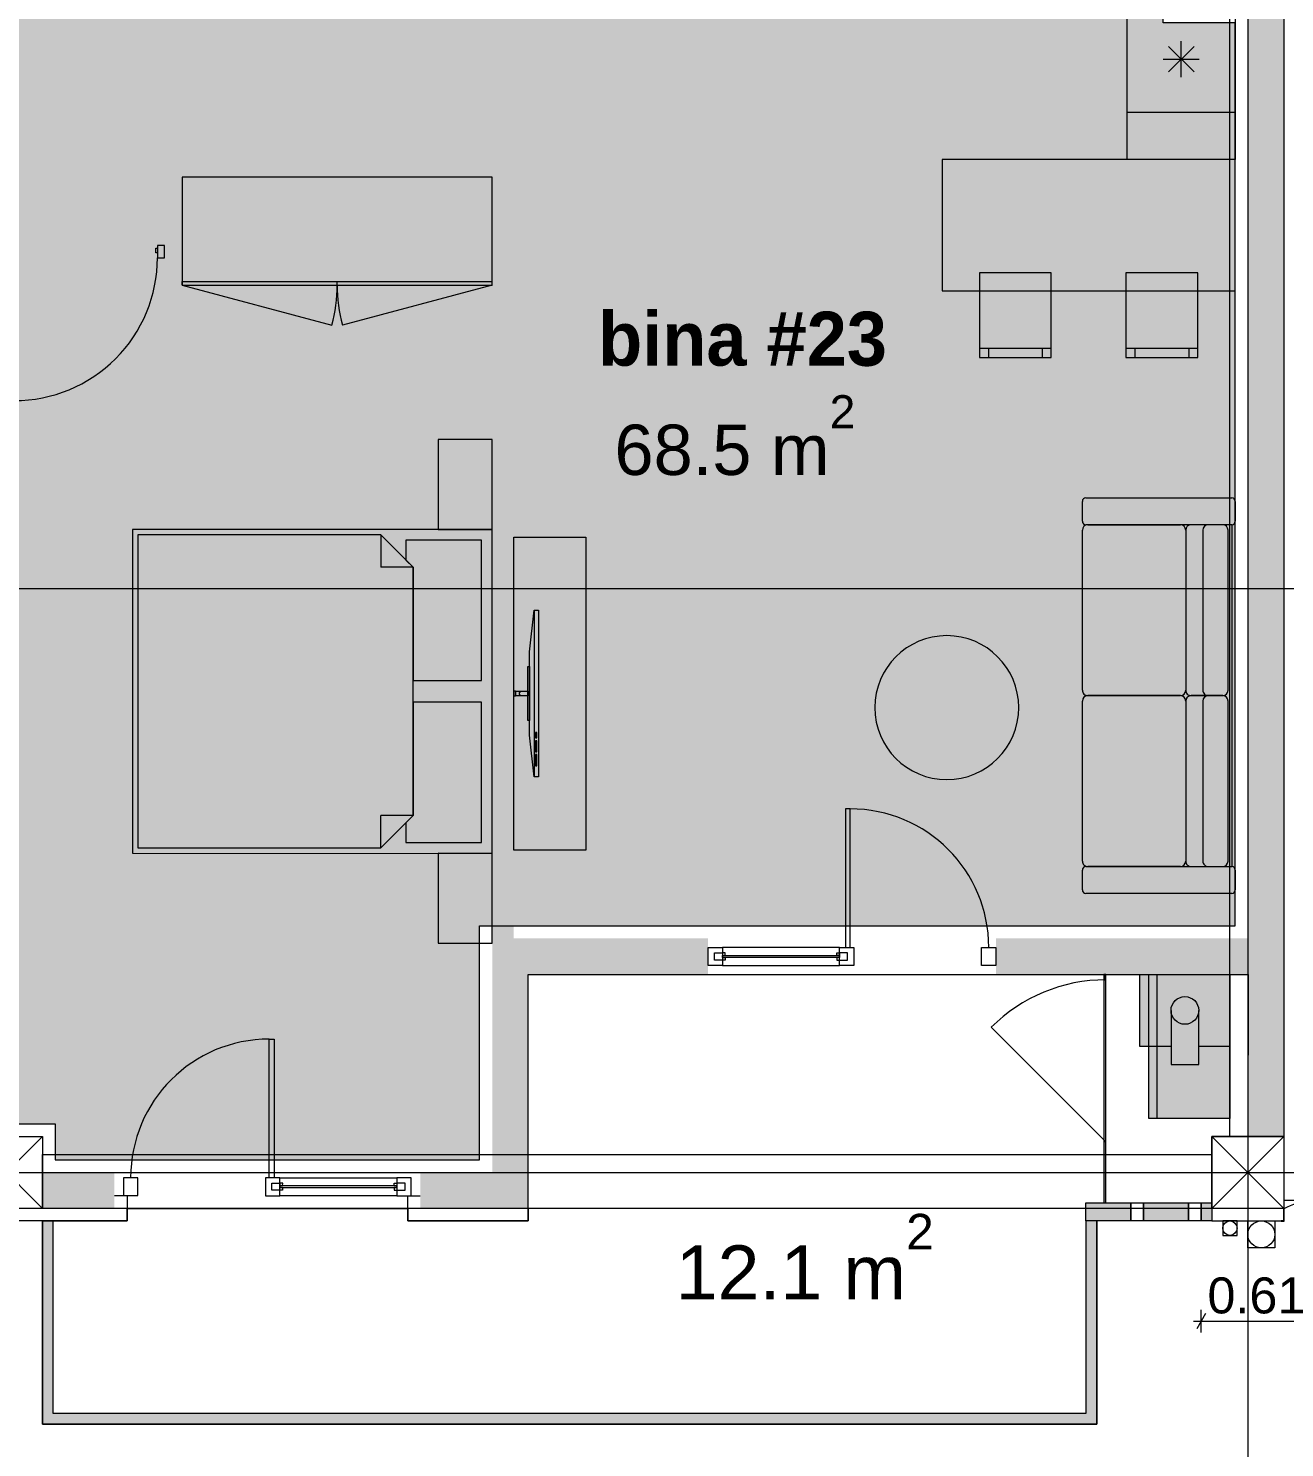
# Model space of a CAD drawing. Header units: millimetres. Extents: x 475159934 to 476245151, y 4620917055 to 4621447368.
# Drawn here: x 475268746 to 475275729, y 4621093686 to 4621101575 of the extents above; entities that cross this region are included whole.
import ezdxf

# ---------------------------------------------------------------- set-up
doc = ezdxf.new("R2010")
doc.units = ezdxf.units.MM
doc.header["$MEASUREMENT"] = 0
doc.linetypes.add('Dashed', pattern=[423.333333, 211.666667, -211.666667])
for name, color, linetype, lineweight in [('2D Drafting - General_Pen_No__1_Pen_No__7', 7, 'Continuous', 0), ('2D Drafting - General_Pen_No__250_Pen_No__2_Pen_No__7', 7, 'Continuous', 0), ('2D Drafting - General_Pen_No__250_Pen_No__7_Pen_No__250', 7, 'Continuous', 0), ('2D Drafting - General_Pen_No__250_Pen_No__7_Pen_No__7', 7, 'Continuous', 0), ('2D Drafting - General_Pen_No__7_Pen_No__7_Pen_No__7', 7, 'Continuous', 0), ('Annotation - Text_Pen_No__7_Pen_No__142', 142, 'Continuous', 0), ('Doors_Pen_No__7_Pen_No__7_Pen_No__7', 7, 'Continuous', 0), ('G-Anno-Nplt_Pen_No__142', 142, 'Continuous', 0), ('G-Anno-Nplt_Pen_No__151', 151, 'Continuous', 0), ('G-Anno-Nplt_Pen_No__4', 7, 'Continuous', 0), ('G-Anno-Nplt_Pen_No__7', 7, 'Continuous', 0), ('gegmebi_Pen_No__1_Pen_No__7', 7, 'Continuous', 0), ('gegmebi_Pen_No__7_Pen_No__7', 7, 'Continuous', 0), ('kar-panjara_Pen_No__7_Pen_No__7_Pen_No__7', 7, 'Continuous', 0), ('New_2D Drafting - General_Pen_No__250_Pen_No__7_Pen_No__255', 255, 'Continuous', 0), ('New_2D Drafting - General_Pen_No__2_Pen_No__250', 7, 'Continuous', 0), ('New_G-Anno-Nplt_Pen_No__250', 7, 'Continuous', 0), ('New_G-Anno-Nplt_Pen_No__255', 255, 'Continuous', 0), ('New_G-Anno-Nplt_Pen_No__4', 7, 'Continuous', 0), ('New_reg_nak_Pen_No__250', 7, 'Continuous', 0), ('New_reg_nak_Pen_No__7', 7, 'Continuous', 0), ('New_Structural - Bearing_Pen_No__250', 7, 'Continuous', 0), ('New_Structural - Bearing_Pen_No__7', 7, 'Continuous', 0), ('zoma_Pen_No__1', 1, 'Continuous', 0), ('zoma_Pen_No__142', 142, 'Continuous', 0), ('zoma_Pen_No__5', 5, 'Continuous', 0), ('zoma_Pen_No__5_Pen_No__5', 5, 'Continuous', 0)]:
    doc.layers.add(name, color=color, linetype=linetype, lineweight=lineweight)
for name, color, linetype in [('New_Interior - Furniture', 7, 'Continuous'), ('New_R03_Nakveti', 7, 'Continuous'), ('zoma', 7, 'Continuous')]:
    doc.layers.add(name, color=color, linetype=linetype)
doc.layers.add('New_Interior - Furniture _Pen_No__252', color=7, linetype='Continuous', lineweight=0, true_color=0x666666)
doc.layers.add('New_R03_Nakveti_Pen_No__252', color=7, linetype='Continuous', lineweight=0, true_color=0x666666)
doc.styles.add('GENERATED_STYLE_1', font='arial.ttf')
doc.styles.add('GENERATED_STYLE_3', font='arial.ttf')
doc.styles.add('GENERATED_STYLE_7', font='')
doc.styles.get('GENERATED_STYLE_7').set_extended_font_data('AcadMtavr', bold=True)
doc.dimstyles.new('GENERATED_STYLE__11', dxfattribs={"dimtxt": 500, "dimasz": 228, "dimexe": 0.18, "dimexo": 3, "dimgap": 0, "dimtad": 1, "dimlfac": 0.001, "dimzin": 0, "dimdsep": 46, "dimtxsty": 'GENERATED_STYLE_3', "dimblk": 'ARROWHEAD_2', "dimblk1": 'ARROWHEAD_2', "dimblk2": 'ARROWHEAD_2', "dimcen": 0.09, "dimclrd": 1, "dimclre": 1, "dimclrt": 1, "dimadec": 0, "dimazin": 0, "dimtfac": 1, "dimtdec": 4, "dimtmove": 2, "dimatfit": 3, "dimfxl": 1, "dimtolj": 1, "dimtzin": 0, "dimarcsym": 0})
doc.dimstyles.new('GENERATED_STYLE__18', dxfattribs={"dimtxt": 200, "dimasz": 64.421331, "dimexe": 0.18, "dimexo": 3, "dimgap": 0, "dimtad": 1, "dimtih": 1, "dimtoh": 1, "dimlfac": 0.001, "dimzin": 0, "dimdsep": 46, "dimtxsty": 'GENERATED_STYLE_3', "dimblk": 'ARROWHEAD_2', "dimblk1": 'ARROWHEAD_2', "dimblk2": 'ARROWHEAD_2', "dimcen": 0.09, "dimclrd": 5, "dimclre": 5, "dimclrt": 5, "dimadec": 0, "dimazin": 0, "dimtfac": 1, "dimtdec": 4, "dimtmove": 0, "dimatfit": 3, "dimfxl": 1, "dimtolj": 1, "dimtzin": 0, "dimarcsym": 0})
doc.dimstyles.new('GENERATED_STYLE__27', dxfattribs={"dimtxt": 0.18, "dimasz": 364.8, "dimexe": 0.18, "dimexo": 0.0625, "dimgap": 0, "dimtad": 0, "dimtih": 1, "dimtoh": 1, "dimdec": 4, "dimzin": 0, "dimdsep": 46, "dimcen": 0.09, "dimadec": 0, "dimazin": 0, "dimtfac": 1, "dimtdec": 4, "dimtmove": 0, "dimatfit": 3, "dimldrblk": 'ARROWHEAD_11', "dimfxl": 1, "dimtolj": 1, "dimtzin": 0, "dimarcsym": 0})
doc.dimstyles.new('GENERATED_STYLE__3', dxfattribs={"dimtxt": 200, "dimasz": 64.421331, "dimexe": 0.18, "dimexo": 3, "dimgap": 0, "dimtad": 1, "dimtih": 1, "dimtoh": 1, "dimlfac": 0.001, "dimzin": 0, "dimdsep": 46, "dimtxsty": 'GENERATED_STYLE_3', "dimblk": 'ARROWHEAD_2', "dimblk1": 'ARROWHEAD_2', "dimblk2": 'ARROWHEAD_2', "dimcen": 0.09, "dimclrd": 142, "dimclre": 142, "dimclrt": 142, "dimadec": 0, "dimazin": 0, "dimtfac": 1, "dimtdec": 4, "dimtmove": 0, "dimatfit": 3, "dimfxl": 1, "dimtolj": 1, "dimtzin": 0, "dimarcsym": 0})
doc.dimstyles.new('GENERATED_STYLE__6', dxfattribs={"dimtxt": 200, "dimasz": 64.421331, "dimexe": 0.18, "dimexo": 3, "dimgap": 0, "dimtad": 1, "dimlfac": 0.001, "dimzin": 0, "dimdsep": 46, "dimtxsty": 'GENERATED_STYLE_3', "dimblk": 'ARROWHEAD_2', "dimblk1": 'ARROWHEAD_2', "dimblk2": 'ARROWHEAD_2', "dimcen": 0.09, "dimclrd": 142, "dimclre": 142, "dimclrt": 142, "dimadec": 0, "dimazin": 0, "dimtfac": 1, "dimtdec": 4, "dimtmove": 0, "dimatfit": 3, "dimfxl": 1, "dimtolj": 1, "dimtzin": 0, "dimarcsym": 0})
doc.dimstyles.new('GENERATED_STYLE__7', dxfattribs={"dimtxt": 200, "dimasz": 64.421331, "dimexe": 0.18, "dimexo": 3, "dimgap": 0, "dimtad": 1, "dimtih": 1, "dimtoh": 1, "dimlfac": 0.001, "dimzin": 0, "dimdsep": 46, "dimtxsty": 'GENERATED_STYLE_3', "dimblk": 'ARROWHEAD_2', "dimblk1": 'ARROWHEAD_2', "dimblk2": 'ARROWHEAD_2', "dimcen": 0.09, "dimclrd": 142, "dimclre": 142, "dimclrt": 142, "dimadec": 0, "dimazin": 0, "dimtfac": 1, "dimtdec": 4, "dimtmove": 2, "dimatfit": 3, "dimfxl": 1, "dimtolj": 1, "dimtzin": 0, "dimarcsym": 0})

# ---------------------------------------------------------------- blocks, each defined once
blk = doc.blocks.new('Kitchen Layout 26_7')
at = {"layer": 'New_Interior - Furniture _Pen_No__252', "color": 251, "linetype": 'Continuous', "lineweight": 0, "true_color": 0x666666}
for p, q in [((4009, 734.4), (4009, 534.4)), ((3909, 634.4), (4109, 634.4)), ((3938.3, 705.1), (4079.7, 563.7)), ((3938.3, 563.7), (4079.7, 705.1)), ((3252.1, -27.5), (2802.1, -27.5)), ((2802.1, -27.5), (2802.1, -377.5)), ((3252.1, -377.5), (3252.1, -27.5)), ((2802.1, -377.5), (3252.1, -377.5))]:
    blk.add_line(p, q, dxfattribs=at)
at = {"layer": 'New_Interior - Furniture _Pen_No__252', "color": 251, "linetype": 'Dashed', "lineweight": 0, "true_color": 0x666666}
for p, q in [((4309, 338.2), (4009, 338.2)), ((4009, 338.2), (4009, -207.5)), ((4309, -507.5), (4309, 338.2)), ((4009, -207.5), (544, -207.5)), ((544, -207.5), (544, -507.5)), ((544, -507.5), (4309, -507.5))]:
    blk.add_line(p, q, dxfattribs=at)
at = {"layer": 'New_Interior - Furniture _Pen_No__252', "color": 251, "linetype": 'Continuous', "lineweight": 0, "true_color": 0x666666, "flags": 128}
for points in [[(236.7, -507.5), (4309, -507.5), (4309, 1192.5), (3709, 1192.5), (3709, 92.5), (236.7, 92.5)], [(3709, 930.6), (3709, 338.2), (4309, 338.2), (4309, 930.6)], [(2122.1, 42.5), (1542.1, 42.5), (1542.1, -457.5), (2122.1, -457.5)], [(3302.1, 22.5), (2752.1, 22.5), (2752.1, -477.5), (3302.1, -477.5)]]:
    blk.add_lwpolyline(points, close=True, dxfattribs=at)
at = {"layer": 'New_Interior - Furniture _Pen_No__252', "color": 251, "linetype": 'Continuous', "lineweight": 0, "true_color": 0x666666}
for centre, radius in [((1666.8, -92.5), 72.5), ((1958.5, -107.5), 105), ((1687.1, -325.5), 90), ((1991.6, -345), 72.5)]:
    blk.add_circle(centre, radius, dxfattribs=at)
blk = doc.blocks.new('Bed Layout 23')
at = {"layer": 'New_R03_Nakveti_Pen_No__252', "color": 251, "linetype": 'Continuous', "lineweight": 0, "true_color": 0x666666}
for p, q in [((-900, 0), (-1400, 0)), ((-1400, 0), (-1400, -300)), ((-900, -300), (-900, 0)), ((900, 0), (-900, 0)), ((-900, 0), (-900, -2000)), ((1400, 0), (900, 0)), ((900, 0), (900, -300)), ((900, -2000), (900, 0)), ((1400, -300), (1400, 0)), ((-1400, -300), (-900, -300)), ((900, -300), (1400, -300)), ((-690, -440), (-870, -620)), ((0, -440), (-690, -440)), ((-690, -440), (-690, -620)), ((690, -440), (0, -440)), ((870, -620), (690, -440)), ((690, -440), (690, -620)), ((-870, -620), (-870, -1970)), ((-870, -620), (-690, -620)), ((870, -620), (690, -620)), ((870, -1970), (870, -620)), ((-870, -1970), (0, -1970)), ((0, -1970), (870, -1970)), ((-900, -2000), (900, -2000))]:
    blk.add_line(p, q, dxfattribs=at)
at = {"layer": 'New_R03_Nakveti_Pen_No__252', "color": 251, "linetype": 'Continuous', "lineweight": 0, "true_color": 0x666666, "flags": 128}
for points in [[(-60, -440), (-60, -60), (-840, -60), (-840, -480), (-730, -480), (-690, -440)], [(690, -440), (730, -480), (840, -480), (840, -60), (60, -60), (60, -440)]]:
    blk.add_lwpolyline(points, close=True, dxfattribs=at)
blk = doc.blocks.new('Sofa 23')
at = {"layer": 'New_Interior - Furniture _Pen_No__252', "color": 251, "linetype": 'Continuous', "lineweight": 0, "true_color": 0x666666}
for p, q in [((0, 20), (0, 830)), ((20, 850), (130, 850)), ((150, 830), (150, 20)), ((150, 830), (2050, 830)), ((1070, 810), (180, 810)), ((2020, 810), (1130, 810)), ((2050, 20), (2050, 830)), ((2070, 850), (2180, 850)), ((2200, 830), (2200, 20)), ((150, 780), (150, 604.7)), ((1100, 604.7), (1100, 780)), ((1100, 780), (1100, 604.7)), ((2050, 604.7), (2050, 780)), ((180, 670), (1070, 670)), ((1130, 670), (2020, 670)), ((180, 574.7), (1070, 574.7)), ((180, 574.7), (1070, 574.7)), ((1130, 574.7), (2020, 574.7)), ((1130, 574.7), (2020, 574.7)), ((150, 30), (150, 544.7)), ((1100, 544.7), (1100, 30)), ((1100, 30), (1100, 544.7)), ((2050, 544.7), (2050, 30)), ((130, 0), (20, 0)), ((1070, 0), (180, 0)), ((2020, 0), (1130, 0)), ((2180, 0), (2070, 0))]:
    blk.add_line(p, q, dxfattribs=at)
for centre, radius, start, end in [((20, 830), 20, 90, 180), ((130, 830), 20, 0, 90), ((180, 780), 30, 90, 180), ((1070, 780), 30, 0, 90), ((1130, 780), 30, 90, 180), ((2020, 780), 30, 0, 90), ((2070, 830), 20, 90, 180), ((2180, 830), 20, 0, 90), ((180, 700), 30, 180, 270), ((1070, 700), 30, 270, 0), ((1130, 700), 30, 180, 270), ((2020, 700), 30, 270, 0), ((180, 604.7), 30, 180, 270), ((180, 544.7), 30, 90, 180), ((1070, 604.7), 30, 270, 0), ((1070, 544.7), 30, 0, 90), ((1130, 604.7), 30, 180, 270), ((1130, 544.7), 30, 90, 180), ((2020, 604.7), 30, 270, 0), ((2020, 544.7), 30, 0, 90), ((20, 20), 20, 180, 270), ((130, 20), 20, 270, 0), ((180, 30), 30, 180, 270), ((1070, 30), 30, 270, 0), ((1130, 30), 30, 180, 270), ((2020, 30), 30, 270, 0), ((2070, 20), 20, 180, 270), ((2180, 20), 20, 270, 0)]:
    blk.add_arc(centre, radius, start, end, dxfattribs=at)
blk = doc.blocks.new('Designer Table 05 26')
at = {"layer": 'New_Interior - Furniture _Pen_No__252', "color": 251, "linetype": 'Continuous', "lineweight": 0, "true_color": 0x666666, "flags": 128}
blk.add_lwpolyline([(400, 0, 1), (-400, 0, 1)], format="xyb", close=True, dxfattribs=at)
blk = doc.blocks.new('Dining Table Rectangle 24')
at = {"layer": 'New_Interior - Furniture _Pen_No__252', "color": 251, "linetype": 'Continuous', "lineweight": 0, "true_color": 0x666666}
for p, q in [((-557.5, 685), (-557.5, 735)), ((-257.5, 685), (-257.5, 735)), ((257.5, 685), (257.5, 735)), ((557.5, 685), (557.5, 735)), ((-607.5, 685), (-207.5, 685)), ((207.5, 685), (607.5, 685))]:
    blk.add_line(p, q, dxfattribs=at)
at = {"layer": 'New_Interior - Furniture _Pen_No__252', "color": 251, "linetype": 'Continuous', "lineweight": 0, "true_color": 0x666666, "flags": 128}
for points in [[(-607.5, 265), (-207.5, 265), (-207.5, 735), (-607.5, 735)], [(207.5, 265), (607.5, 265), (607.5, 735), (207.5, 735)], [(-815, -365), (815, -365), (815, 365), (-815, 365)]]:
    blk.add_lwpolyline(points, close=True, dxfattribs=at)
blk = doc.blocks.new('Wardrobe 01 26_14')
at = {"layer": 'New_Interior - Furniture _Pen_No__252', "color": 251, "linetype": 'Continuous', "lineweight": 0, "true_color": 0x666666}
for p, q in [((0, 20), (1723.6, 20)), ((0, 0), (0, 20)), ((0, 0), (832.4, -223)), ((861.8, 0), (861.8, 20)), ((1723.6, 0), (891.2, -223))]:
    blk.add_line(p, q, dxfattribs=at)
at = {"layer": 'New_Interior - Furniture _Pen_No__252', "color": 251, "linetype": 'Continuous', "lineweight": 0, "true_color": 0x666666, "flags": 128}
blk.add_lwpolyline([(0, 0), (1723.6, 0), (1723.6, 600), (0, 600)], close=True, dxfattribs=at)
at = {"layer": 'New_Interior - Furniture _Pen_No__252', "color": 251, "linetype": 'Continuous', "lineweight": 0, "true_color": 0x666666}
for centre, start, end in [((0, 0), 345, 0), ((1723.6, 0), 180, 195)]:
    blk.add_arc(centre, 861.8, start, end, dxfattribs=at)
blk = doc.blocks.new('*D770', base_point=(475826095.8, 4621095193.2))
at = {"layer": 'zoma_Pen_No__1', "color": 1, "linetype": 'Continuous', "lineweight": 0, "transparency": 16777216}
for p, q in [((475297124.3, 4621095016.4), (475297124.3, 4621095163.1)), ((475297274.3, 4621094929.8), (475296974.3, 4621095103)), ((475297349.3, 4621095016.4), (475296899.3, 4621095016.4)), ((475297124.3, 4621086861.8), (475297124.3, 4621095016.4)), ((475296974.3, 4621086948.4), (475297274.3, 4621086775.2)), ((475297349.3, 4621086861.8), (475296899.3, 4621086861.8)), ((475297124.3, 4621086715.1), (475297124.3, 4621086861.8))]:
    blk.add_line(p, q, dxfattribs=at)
at = {"layer": 'zoma_Pen_No__1', "color": 1, "lineweight": 0, "transparency": 16777216, "insert": (475297024.3, 4621087694.5), "char_height": 500, "attachment_point": 7, "rotation": 90, "style": 'GENERATED_STYLE_3'}
blk.add_mtext('\\A1;{\\pql;\\fArial|b0|i0|c204|p0;\\W1.000000;8.15}', dxfattribs=at)
blk = doc.blocks.new('ARROWHEAD_2')
at = {"color": 0, "linetype": 'Continuous', "lineweight": 0}
for p, q in [((-0.378, -0.655), (0.378, 0.655)), ((0, 0), (-1, 0))]:
    blk.add_line(p, q, dxfattribs=at)
blk = doc.blocks.new('*D807', base_point=(475826095.8, 4621095193.2))
at = {"layer": 'zoma_Pen_No__142', "color": 142, "linetype": 'Continuous', "lineweight": 0, "transparency": 16777216}
for p, q in [((475268448.8, 4621088996.9), (475268399.9, 4621088912.2)), ((475268424.3, 4621088891), (475268424.3, 4621089018.1)), ((475268848.8, 4621088996.9), (475268799.9, 4621088912.2)), ((475268824.3, 4621088891), (475268824.3, 4621089018.1)), ((475268424.3, 4621088954.5), (475268824.3, 4621088954.5))]:
    blk.add_line(p, q, dxfattribs=at)
blk = doc.blocks.new('*D808', base_point=(475826095.8, 4621095193.2))
at = {"layer": 'zoma_Pen_No__142', "color": 142, "linetype": 'Continuous', "lineweight": 0, "transparency": 16777216}
for p, q in [((475268848.8, 4621088996.9), (475268799.9, 4621088912.2)), ((475268824.3, 4621088891), (475268824.3, 4621089018.1)), ((475275348.8, 4621088996.9), (475275299.9, 4621088912.2)), ((475275324.3, 4621088891), (475275324.3, 4621089018.1)), ((475268824.3, 4621088954.5), (475275324.3, 4621088954.5))]:
    blk.add_line(p, q, dxfattribs=at)
at = {"layer": 'zoma_Pen_No__142', "color": 142, "lineweight": 0, "transparency": 16777216, "char_height": 200, "attachment_point": 7, "style": 'GENERATED_STYLE_3'}
for s, insert in [('\\A1;{\\pql;\\fArial|b0|i0|c204|p0;\\W1.000000;6.50}', (475271807.4, 4621088994.5)), ('\\A1;{\\pql;\\fArial|b0|i0|c204|p0;\\W1.000000;0.40}', (475274766, 4621088994.5))]:
    blk.add_mtext(s, dxfattribs=dict(at, insert=insert))
blk = doc.blocks.new('*D809', base_point=(475826095.8, 4621095193.2))
at = {"layer": 'zoma_Pen_No__142', "color": 142, "linetype": 'Continuous', "lineweight": 0, "transparency": 16777216}
for p, q in [((475275348.8, 4621088996.9), (475275299.9, 4621088912.2)), ((475275324.3, 4621088891), (475275324.3, 4621089018.1)), ((475275748.8, 4621088996.9), (475275699.9, 4621088912.2)), ((475275724.3, 4621088891), (475275724.3, 4621089018.1)), ((475275324.3, 4621088954.5), (475275724.3, 4621088954.5))]:
    blk.add_line(p, q, dxfattribs=at)
at = {"layer": 'zoma_Pen_No__142', "color": 142, "lineweight": 0, "transparency": 16777216, "insert": (475275607.4, 4621089051.7), "char_height": 200, "attachment_point": 7, "style": 'GENERATED_STYLE_3'}
blk.add_mtext('\\A1;{\\pql;\\fArial|b0|i0|c204|p0;\\W1.000000;0.30}', dxfattribs=at)
blk = doc.blocks.new('*D810', base_point=(475826095.8, 4621095193.2))
at = {"layer": 'zoma_Pen_No__142', "color": 142, "linetype": 'Continuous', "lineweight": 0, "transparency": 16777216}
for p, q in [((475275748.8, 4621088996.9), (475275699.9, 4621088912.2)), ((475275724.3, 4621088891), (475275724.3, 4621089018.1)), ((475276048.8, 4621088996.9), (475275999.9, 4621088912.2)), ((475276024.3, 4621088891), (475276024.3, 4621089018.1)), ((475275724.3, 4621088954.5), (475276024.3, 4621088954.5))]:
    blk.add_line(p, q, dxfattribs=at)
blk = doc.blocks.new('*D934', base_point=(475826095.8, 4621095193.2))
at = {"layer": 'zoma_Pen_No__142', "color": 142, "linetype": 'Continuous', "lineweight": 0, "transparency": 16777216}
for p, q in [((475300063, 4621110216.4), (475299935.8, 4621110216.4)), ((475300041.8, 4621110192), (475299957, 4621110240.9)), ((475299999.4, 4621110216.4), (475299999.4, 4621110257.9)), ((475299999.4, 4621090861.8), (475299999.4, 4621110216.4)), ((475299957, 4621090886.3), (475300041.8, 4621090837.3)), ((475300063, 4621090861.8), (475299935.8, 4621090861.8)), ((475299999.4, 4621090820.3), (475299999.4, 4621090861.8))]:
    blk.add_line(p, q, dxfattribs=at)
at = {"layer": 'zoma_Pen_No__142', "color": 142, "lineweight": 0, "transparency": 16777216, "insert": (475299959.4, 4621100195.9), "char_height": 200, "attachment_point": 7, "rotation": 90, "style": 'GENERATED_STYLE_3'}
blk.add_mtext('\\A1;{\\pql;\\fArial|b0|i0|c204|p0;\\W1.000000;19.35}', dxfattribs=at)
blk = doc.blocks.new('*D936', base_point=(475826095.8, 4621095193.2))
at = {"layer": 'zoma_Pen_No__142', "color": 142, "linetype": 'Continuous', "lineweight": 0, "transparency": 16777216}
for p, q in [((475299282.4, 4621095016.4), (475299155.2, 4621095016.4)), ((475299176.4, 4621095040.9), (475299261.2, 4621094992)), ((475299218.8, 4621091261.8), (475299218.8, 4621095016.4)), ((475299176.4, 4621091286.3), (475299261.2, 4621091237.3)), ((475299282.4, 4621091261.8), (475299155.2, 4621091261.8))]:
    blk.add_line(p, q, dxfattribs=at)
at = {"layer": 'zoma_Pen_No__142', "color": 142, "lineweight": 0, "transparency": 16777216, "char_height": 200, "attachment_point": 7, "rotation": 90, "style": 'GENERATED_STYLE_3'}
for s, insert in [('\\A1;{\\pql;\\fArial|b0|i0|c204|p0;\\W1.000000;0.40}', (475299178.8, 4621094458.1)), ('\\A1;{\\pql;\\fArial|b0|i0|c204|p0;\\W1.000000;3.75}', (475299178.8, 4621092872.2))]:
    blk.add_mtext(s, dxfattribs=dict(at, insert=insert))
blk = doc.blocks.new('*D1319', base_point=(475826095.8, 4621095193.2))
at = {"layer": 'zoma_Pen_No__5', "color": 5, "linetype": 'Continuous', "lineweight": 0, "transparency": 16777216}
for p, q in [((475275288.8, 4621094431.8), (475275239.9, 4621094347.1)), ((475275264.3, 4621094325.9), (475275264.3, 4621094453)), ((475275844.9, 4621094347.1), (475275893.8, 4621094431.8)), ((475275869.4, 4621094325.9), (475275869.4, 4621094453)), ((475275222.9, 4621094389.5), (475275264.3, 4621094389.5)), ((475275264.3, 4621094389.5), (475275869.4, 4621094389.5)), ((475275869.4, 4621094389.5), (475275910.8, 4621094389.5))]:
    blk.add_line(p, q, dxfattribs=at)
at = {"layer": 'zoma_Pen_No__5', "color": 5, "lineweight": 0, "transparency": 16777216, "insert": (475275299.9, 4621094429.5), "char_height": 200, "attachment_point": 7, "style": 'GENERATED_STYLE_3'}
blk.add_mtext('\\A1;{\\pql;\\fArial|b0|i0|c204|p0;\\W1.000000;0.61}', dxfattribs=at)
blk = doc.blocks.new('*D1323', base_point=(475826095.8, 4621095193.2))
at = {"layer": 'zoma_Pen_No__5', "color": 5, "linetype": 'Continuous', "lineweight": 0, "transparency": 16777216}
for p, q in [((475275288.8, 4621143495.6), (475275239.9, 4621143410.9)), ((475275264.3, 4621143389.7), (475275264.3, 4621143516.8)), ((475275844.9, 4621143410.9), (475275893.8, 4621143495.6)), ((475275869.4, 4621143389.7), (475275869.4, 4621143516.8)), ((475275222.9, 4621143453.2), (475275264.3, 4621143453.2)), ((475275264.3, 4621143453.2), (475275869.4, 4621143453.2)), ((475275869.4, 4621143453.2), (475275910.8, 4621143453.2))]:
    blk.add_line(p, q, dxfattribs=at)
at = {"layer": 'zoma_Pen_No__5', "color": 5, "lineweight": 0, "transparency": 16777216, "insert": (475275299.9, 4621143493.2), "char_height": 200, "attachment_point": 7, "style": 'GENERATED_STYLE_3'}
blk.add_mtext('\\A1;{\\pql;\\fArial|b0|i0|c204|p0;\\W1.000000;0.61}', dxfattribs=at)
blk = doc.blocks.new('ARROWHEAD_11')
at = {"color": 0, "linetype": 'Continuous', "lineweight": 0}
blk.add_line((0, 0), (-1, 0), dxfattribs=at)
at = {"color": 0, "linetype": 'Continuous', "lineweight": 0, "const_width": 0.25, "flags": 128}
blk.add_lwpolyline([(-0.125, 0, 1), (0.125, 0, 1)], format="xyb", close=True, dxfattribs=at)
blk = doc.blocks.new('Flexible Shelf 26')
at = {"layer": 'New_Interior - Furniture _Pen_No__252', "color": 251, "linetype": 'Continuous', "lineweight": 0, "true_color": 0x666666, "flags": 128}
blk.add_lwpolyline([(0, 0), (1739.8, 0), (1739.8, 400), (0, 400)], close=True, dxfattribs=at)
blk = doc.blocks.new('Flat Panel TV 26')
at = {"layer": 'New_Interior - Furniture _Pen_No__252', "color": 251, "linetype": 'Continuous', "lineweight": 0, "true_color": 0x666666}
for p, q in [((0, 25), (925.5, 25)), ((678.7, 10), (678.7, 16.2)), ((678.7, 16.2), (709.6, 16.2)), ((709.6, 10), (678.7, 10)), ((709.6, 16.2), (709.6, 10)), ((725, 10), (725, 16.2)), ((725, 16.2), (786.7, 16.2)), ((786.7, 10), (725, 10)), ((786.7, 16.2), (786.7, 10)), ((802.1, 10), (802.1, 16.2)), ((802.1, 16.2), (863.8, 16.2)), ((863.8, 10), (802.1, 10)), ((863.8, 16.2), (863.8, 10))]:
    blk.add_line(p, q, dxfattribs=at)
at = {"layer": 'New_Interior - Furniture _Pen_No__252', "color": 251, "linetype": 'Continuous', "lineweight": 0, "true_color": 0x666666, "flags": 128}
for points in [[(447.8, 127.5), (477.8, 127.5), (477.8, 137.5), (447.8, 137.5)], [(450.3, 60), (475.3, 60), (475.3, 127.5), (450.3, 127.5)], [(0, 0), (925.5, 0), (925.5, 25), (694.1, 50), (231.4, 50), (0, 25)], [(312.8, 50), (612.8, 50), (612.8, 60), (312.8, 60)]]:
    blk.add_lwpolyline(points, close=True, dxfattribs=at)
at = {"layer": 'New_Interior - Furniture _Pen_No__252', "color": 251, "linetype": 'Continuous', "lineweight": 0, "true_color": 0x666666}
blk.add_arc((462.8, 93.8), 12.5, 0, 180, dxfattribs=at)

msp = doc.modelspace()

# ---------------------------------------------------------------- hatches: boundary and pattern name
at = {"layer": '2D Drafting - General_Pen_No__250_Pen_No__2_Pen_No__7', "linetype": 'Continuous', "lineweight": 0}
msp.add_hatch(color=7, dxfattribs=at).paths.add_polyline_path([(475269600.749, 4621100846.431), (475269502.625, 4621100846.431), (475269502.625, 4621099947.771), (475269600.749, 4621099947.771)])
at = {"layer": '2D Drafting - General_Pen_No__250_Pen_No__7_Pen_No__7', "linetype": 'Continuous', "lineweight": 0}
for points in [[(475275524.343, 4621102416.431), (475275524.343, 4621095416.431), (475275724.343, 4621095416.431), (475275724.343, 4621102416.431)], [(475271324.343, 4621100846.431), (475269600.749, 4621100846.431), (475269600.749, 4621100748.308), (475271324.343, 4621100748.308), (475271324.343, 4621096516.431), (475271444.343, 4621096516.431), (475271444.343, 4621100846.431)], [(475271524.343, 4621095216.425), (475271524.343, 4621096516.431), (475271324.343, 4621096516.431), (475271324.343, 4621095216.425)], [(475272524.341, 4621096316.431), (475271524.343, 4621096316.431), (475271524.343, 4621096516.431), (475272524.341, 4621096516.431)], [(475275524.343, 4621096316.431), (475274124.341, 4621096316.431), (475274124.341, 4621096516.431), (475275524.343, 4621096516.431)], [(475274724.343, 4621096286.436), (475274734.343, 4621096286.436), (475274734.343, 4621096316.431), (475274724.343, 4621096316.431)], [(475274724.343, 4621095046.431), (475274734.343, 4621095046.431), (475274734.343, 4621095386.437), (475274724.343, 4621095386.437)], [(475268824.343, 4621095016.448), (475269224.506, 4621095016.448), (475269224.506, 4621095216.448), (475268824.343, 4621095216.448)], [(475271524.343, 4621095016.445), (475270924.507, 4621095016.445), (475270924.507, 4621095216.445), (475271524.343, 4621095216.445)]]:
    msp.add_hatch(color=7, dxfattribs=at).paths.add_polyline_path(points)
at = {"layer": 'G-Anno-Nplt_Pen_No__151', "linetype": 'Continuous', "lineweight": 0, "true_color": 0x1f2f3f}
msp.add_hatch(color=169, dxfattribs=at).paths.add_polyline_path([(475265863.9, 4621102576.35), (475265274.343, 4621102576.35), (475265274.343, 4621100389.209), (475265344.343, 4621100389.209), (475265344.343, 4621095286.425), (475268354.343, 4621095286.425), (475268354.343, 4621095486.425), (475268894.343, 4621095486.425), (475268894.343, 4621095286.445), (475271235.302, 4621095286.445), (475271254.343, 4621095286.445), (475271254.343, 4621096586.431), (475275454.343, 4621096586.431), (475275454.343, 4621101606.23), (475275054.343, 4621101606.23), (475275054.343, 4621102546.431), (475268894.343, 4621102546.431), (475268894.343, 4621102346.425), (475268354.343, 4621102346.425), (475268354.343, 4621102906.356), (475267084.024, 4621102906.356), (475267084.024, 4621102976.356), (475265863.9, 4621102976.356)])
at = {"layer": 'New_2D Drafting - General_Pen_No__250_Pen_No__7_Pen_No__255', "linetype": 'Continuous', "lineweight": 0}
for points in [[(475275424.343, 4621096316.436), (475274924.343, 4621096316.432), (475274924.346, 4621095916.436), (475275097.332, 4621095916.438), (475275097.333, 4621095816.435), (475275251.358, 4621095816.436), (475275251.358, 4621095916.439), (475275424.346, 4621095916.441)], [(475275424.343, 4621096316.436), (475274974.343, 4621096316.436), (475274974.343, 4621095516.436), (475275424.343, 4621095516.436)]]:
    msp.add_hatch(color=255, dxfattribs=at).paths.add_polyline_path(points)
at = {"layer": 'New_G-Anno-Nplt_Pen_No__250', "linetype": 'Continuous', "lineweight": 0, "true_color": 0x000000}
for points in [[(475274874.343, 4621094946.431), (475274624.343, 4621094946.431), (475274624.343, 4621095046.431), (475274874.343, 4621095046.431)], [(475274944.343, 4621095046.431), (475275194.343, 4621095046.431), (475275194.343, 4621094946.431), (475274944.343, 4621094946.431)], [(475275324.343, 4621094946.431), (475275264.343, 4621094946.431), (475275264.343, 4621095046.431), (475275324.343, 4621095046.431)]]:
    msp.add_hatch(color=18, dxfattribs=at).paths.add_polyline_path(points)
at = {"layer": 'New_G-Anno-Nplt_Pen_No__255', "linetype": 'Continuous', "lineweight": 0}
msp.add_hatch(color=255, dxfattribs=at).paths.add_polyline_path([(475274684.343, 4621093816.632), (475274684.343, 4621094946.431), (475274624.343, 4621094946.431), (475274624.343, 4621093876.632), (475268884.359, 4621093876.632), (475268884.359, 4621094946.778), (475268824.343, 4621094946.778), (475268824.343, 4621093816.632)])

# ---------------------------------------------------------------- linework, layer by layer
at = {"layer": '2D Drafting - General_Pen_No__1_Pen_No__7', "color": 7, "linetype": 'Continuous', "lineweight": 0}
for p, q in [((475268424.343, 4621095016.431), (475268824.343, 4621095416.431)), ((475268824.343, 4621095016.431), (475268424.343, 4621095416.431)), ((475275324.343, 4621095016.431), (475275724.343, 4621095416.431)), ((475275724.343, 4621095016.431), (475275324.343, 4621095416.431))]:
    msp.add_line(p, q, dxfattribs=at)
at = {"layer": '2D Drafting - General_Pen_No__1_Pen_No__7', "color": 7, "linetype": 'Continuous', "lineweight": 0, "flags": 128}
for points in [[(475275424.343, 4621095416.431), (475275424.343, 4621102416.431), (475275724.343, 4621102416.431), (475275724.343, 4621095416.431)], [(475268824.343, 4621095016.431), (475268424.343, 4621095016.431), (475268424.343, 4621095416.431), (475268824.343, 4621095416.431)], [(475275724.343, 4621095016.431), (475275324.343, 4621095016.431), (475275324.343, 4621095416.431), (475275724.343, 4621095416.431)], [(475275324.343, 4621095016.431), (475268824.343, 4621095016.431), (475268824.343, 4621095316.431), (475275324.343, 4621095316.431)]]:
    msp.add_lwpolyline(points, close=True, dxfattribs=at)
at = {"layer": '2D Drafting - General_Pen_No__1_Pen_No__7', "color": 7, "linetype": 'Continuous', "lineweight": 0}
for centre, radius in [((475275424.35, 4621094906.348), 40), ((475275599.35, 4621094871.348), 75)]:
    msp.add_circle(centre, radius, dxfattribs=at)
at = {"layer": '2D Drafting - General_Pen_No__250_Pen_No__7_Pen_No__250', "color": 7, "linetype": 'Continuous', "lineweight": 0, "flags": 128}
for points in [[(475274724.343, 4621096286.436), (475274734.343, 4621096286.436), (475274734.343, 4621096316.431), (475274724.343, 4621096316.431)], [(475274724.343, 4621095046.431), (475274734.343, 4621095046.431), (475274734.343, 4621095386.437), (475274724.343, 4621095386.437)]]:
    msp.add_lwpolyline(points, close=True, dxfattribs=at)
at = {"layer": '2D Drafting - General_Pen_No__7_Pen_No__7_Pen_No__7', "color": 7, "linetype": 'Continuous', "lineweight": 0, "flags": 128}
for points in [[(475272604.345, 4621096366.456), (475273254.345, 4621096366.485), (475273254.341, 4621096466.424), (475272604.341, 4621096466.395)], [(475270794.507, 4621095086.806), (475270144.507, 4621095086.835), (475270144.511, 4621095186.774), (475270794.511, 4621095186.745)]]:
    msp.add_lwpolyline(points, close=True, dxfattribs=at)
at = {"layer": '2D Drafting - General_Pen_No__7_Pen_No__7_Pen_No__7', "color": 7, "linetype": 'Continuous', "lineweight": 0}
for centre, radius, start, end in [((475268668.803, 4621100300.713), 794.311, 270, 0.0016803), ((475273314.03, 4621096466.437), 770.311, 0.005711, 90.0025313), ((475270084.822, 4621095186.787), 770.311, 89.9974687, 179.994289)]:
    msp.add_arc(centre, radius, start, end, dxfattribs=at)
at = {"layer": 'Doors_Pen_No__7_Pen_No__7_Pen_No__7', "color": 7, "linetype": 'Continuous', "lineweight": 0, "flags": 128}
for points in [[(475269454.225, 4621100354.07), (475269463.114, 4621100354.07), (475269463.114, 4621100327.403), (475269454.225, 4621100327.403)], [(475269502.625, 4621100368.47), (475269463.114, 4621100368.47), (475269463.114, 4621100300.737), (475269502.625, 4621100300.737)], [(475273287.363, 4621096466.435), (475273314.03, 4621096466.437), (475273313.996, 4621097236.748), (475273287.329, 4621097236.747)], [(475270111.489, 4621095186.786), (475270084.822, 4621095186.787), (475270084.856, 4621095957.098), (475270111.523, 4621095957.097)]]:
    msp.add_lwpolyline(points, close=True, dxfattribs=at)
at = {"layer": 'G-Anno-Nplt_Pen_No__4', "color": 7, "linetype": 'Continuous', "lineweight": 0, "flags": 128}
msp.add_lwpolyline([(475265863.9, 4621102576.35), (475265274.343, 4621102576.35), (475265274.343, 4621100389.209), (475265344.343, 4621100389.209), (475265344.343, 4621095286.425), (475268354.343, 4621095286.425), (475268354.343, 4621095486.425), (475268894.343, 4621095486.425), (475268894.343, 4621095286.445), (475271235.302, 4621095286.445), (475271254.343, 4621095286.445), (475271254.343, 4621096586.431), (475275454.343, 4621096586.431), (475275454.343, 4621101606.23), (475275054.343, 4621101606.23), (475275054.343, 4621102546.431), (475268894.343, 4621102546.431), (475268894.343, 4621102346.425), (475268354.343, 4621102346.425), (475268354.343, 4621102906.356), (475267084.024, 4621102906.356), (475267084.024, 4621102976.356), (475265863.9, 4621102976.356)], close=True, dxfattribs=at)
at = {"layer": 'gegmebi_Pen_No__1_Pen_No__7', "color": 7, "linetype": 'Continuous', "lineweight": 0, "flags": 128}
for points in [[(475275097.332, 4621095916.438), (475274924.346, 4621095916.436), (475274924.343, 4621096316.432), (475275424.343, 4621096316.436), (475275424.346, 4621095916.441), (475275251.358, 4621095916.439)], [(475275097.33, 4621096116.436), (475275097.333, 4621095816.435), (475275251.358, 4621095816.436), (475275251.356, 4621096116.437)]]:
    msp.add_lwpolyline(points, dxfattribs=at)
at = {"layer": 'gegmebi_Pen_No__7_Pen_No__7', "color": 7, "linetype": 'Continuous', "lineweight": 0}
for p, q in [((475275384.35, 4621094946.348), (475275384.35, 4621094866.348)), ((475275464.35, 4621094946.348), (475275384.35, 4621094946.348)), ((475275464.35, 4621094866.348), (475275464.35, 4621094946.348)), ((475275524.35, 4621094796.348), (475275524.35, 4621094946.348)), ((475275524.35, 4621094946.348), (475275674.35, 4621094946.348)), ((475275674.35, 4621094946.348), (475275674.35, 4621094796.348)), ((475275384.35, 4621094866.348), (475275464.35, 4621094866.348)), ((475275674.35, 4621094796.348), (475275524.35, 4621094796.348))]:
    msp.add_line(p, q, dxfattribs=at)
at = {"layer": 'kar-panjara_Pen_No__7_Pen_No__7_Pen_No__7', "color": 7, "linetype": 'Continuous', "lineweight": 0, "flags": 128}
for points in [[(475272604.345, 4621096366.456), (475272524.345, 4621096366.452), (475272524.341, 4621096466.452), (475272604.341, 4621096466.456)], [(475272559.342, 4621096436.393), (475272604.342, 4621096436.395), (475272604.343, 4621096421.395), (475272604.343, 4621096411.395), (475272619.343, 4621096411.396), (475272619.344, 4621096396.396), (475272559.344, 4621096396.393)], [(475272619.342, 4621096436.396), (475272604.342, 4621096436.395), (475272604.343, 4621096421.395), (475272619.343, 4621096421.396)], [(475272604.343, 4621096421.395), (475273254.343, 4621096421.424), (475273254.343, 4621096411.424), (475272604.343, 4621096411.395)], [(475273239.342, 4621096436.423), (475273254.342, 4621096436.424), (475273254.343, 4621096421.424), (475273239.343, 4621096421.423)], [(475273299.342, 4621096436.426), (475273254.342, 4621096436.424), (475273254.343, 4621096421.424), (475273254.343, 4621096411.424), (475273239.343, 4621096411.423), (475273239.344, 4621096396.423), (475273299.344, 4621096396.426)], [(475273334.345, 4621096366.427), (475273254.345, 4621096366.424), (475273254.341, 4621096466.424), (475273334.341, 4621096466.427)], [(475274124.345, 4621096366.505), (475274044.345, 4621096366.501), (475274044.341, 4621096466.501), (475274124.341, 4621096466.505)], [(475269274.507, 4621095086.855), (475269354.507, 4621095086.851), (475269354.511, 4621095186.851), (475269274.511, 4621095186.855)], [(475270064.507, 4621095086.777), (475270144.507, 4621095086.774), (475270144.511, 4621095186.774), (475270064.511, 4621095186.777)], [(475270099.51, 4621095156.776), (475270144.51, 4621095156.774), (475270144.509, 4621095141.774), (475270144.509, 4621095131.774), (475270159.509, 4621095131.773), (475270159.508, 4621095116.773), (475270099.508, 4621095116.776)], [(475270159.51, 4621095156.773), (475270144.51, 4621095156.774), (475270144.509, 4621095141.774), (475270159.509, 4621095141.773)], [(475270794.509, 4621095141.745), (475270144.509, 4621095141.774), (475270144.509, 4621095131.774), (475270794.509, 4621095131.745)], [(475270839.51, 4621095156.743), (475270794.51, 4621095156.745), (475270794.509, 4621095141.745), (475270794.509, 4621095131.745), (475270779.509, 4621095131.746), (475270779.508, 4621095116.746), (475270839.508, 4621095116.743)], [(475270779.51, 4621095156.746), (475270794.51, 4621095156.745), (475270794.509, 4621095141.745), (475270779.509, 4621095141.746)], [(475270794.507, 4621095086.806), (475270874.507, 4621095086.802), (475270874.511, 4621095186.802), (475270794.511, 4621095186.806)]]:
    msp.add_lwpolyline(points, close=True, dxfattribs=at)
at = {"layer": 'New_G-Anno-Nplt_Pen_No__4', "color": 7, "linetype": 'Continuous', "lineweight": 0, "flags": 128}
for points in [[(475268824.343, 4621094946.778), (475269294.521, 4621094946.778), (475269294.521, 4621095016.431), (475270854.494, 4621095016.431), (475270854.494, 4621094946.778), (475271524.343, 4621094946.778), (475271524.343, 4621096316.431), (475275526.079, 4621096316.431), (475275524.343, 4621095416.431), (475275324.343, 4621095416.431), (475275324.343, 4621094946.431), (475274684.343, 4621094946.431), (475274684.343, 4621093816.632), (475268824.343, 4621093816.632)], [(475274874.343, 4621094946.431), (475274624.343, 4621094946.431), (475274624.343, 4621095046.431), (475274874.343, 4621095046.431)], [(475274944.343, 4621095046.431), (475275194.343, 4621095046.431), (475275194.343, 4621094946.431), (475274944.343, 4621094946.431)], [(475275324.343, 4621094946.431), (475275264.343, 4621094946.431), (475275264.343, 4621095046.431), (475275324.343, 4621095046.431)], [(475274684.343, 4621093816.632), (475274684.343, 4621094946.431), (475274624.343, 4621094946.431), (475274624.343, 4621093876.632), (475268884.359, 4621093876.632), (475268884.359, 4621094946.778), (475268824.343, 4621094946.778), (475268824.343, 4621093816.632)]]:
    msp.add_lwpolyline(points, close=True, dxfattribs=at)
at = {"layer": 'New_reg_nak_Pen_No__250', "color": 7, "linetype": 'Continuous', "lineweight": 0}
for p, q in [((475275019.821, 4621095516.436), (475275019.821, 4621096316.436)), ((475274734.343, 4621095386.437), (475274734.343, 4621096286.436))]:
    msp.add_line(p, q, dxfattribs=at)
at = {"layer": 'New_reg_nak_Pen_No__250', "color": 7, "linetype": 'Continuous', "lineweight": 0, "flags": 128}
msp.add_lwpolyline([(475274724.343, 4621096316.418), (475274724.343, 4621095386.437)], dxfattribs=at)
msp.add_lwpolyline([(475275424.343, 4621096316.436), (475275424.343, 4621095516.436), (475274974.343, 4621095516.436), (475274974.343, 4621096316.436)], close=True, dxfattribs=at)
at = {"layer": 'New_reg_nak_Pen_No__250', "color": 7, "linetype": 'Continuous', "lineweight": 0}
msp.add_circle((475275174.343, 4621096116.436), 77.013, dxfattribs=at)
at = {"layer": 'New_reg_nak_Pen_No__7', "color": 7, "linetype": 'Continuous', "lineweight": 0, "flags": 128}
for points in [[(475268824.343, 4621110216.431), (475268824.343, 4621110286.431), (475275724.566, 4621110286.431), (475275724.343, 4621095016.431)], [(475269224.506, 4621095086.854), (475269294.522, 4621095086.853), (475269294.52, 4621094946.778), (475261054.177, 4621094946.778), (475261054.177, 4621095086.8), (475261124.18, 4621095086.8)], [(475271524.343, 4621095016.431), (475271524.343, 4621094946.778), (475270854.499, 4621094946.778), (475270854.489, 4621095086.8), (475270924.507, 4621095086.804)], [(475275324.343, 4621095016.431), (475275324.343, 4621094946.431), (475275724.343, 4621094946.431), (475275724.343, 4621095016.438)]]:
    msp.add_lwpolyline(points, dxfattribs=at)
at = {"layer": 'New_Structural - Bearing_Pen_No__250', "color": 7, "linetype": 'Continuous', "lineweight": 0}
msp.add_line((475274734.355, 4621095386.436), (475274097.955, 4621096022.836), dxfattribs=at)
msp.add_lwpolyline([(475275726.343, 4621095015.774, -0.26375213), (475276024.349, 4621095014.64), (475276044.258, 4621095014.64), (475276044.258, 4621095016.431), (475276024.349, 4621095016.431), (475276024.349, 4621095060.371), (475275724.343, 4621095060.371), (475275724.343, 4621095016.431), (475275724.343, 4621094946.431), (475275709.644, 4621094946.431), (475275709.644, 4621094944.64), (475275726.343, 4621094944.64)], format="xyb", close=True, dxfattribs=at)
msp.add_arc((475274734.343, 4621095386.448), 899.988, 90, 135, dxfattribs=at)
at = {"layer": 'New_Structural - Bearing_Pen_No__7', "color": 7, "linetype": 'Continuous', "lineweight": 0}
for points in [[(475274944.343, 4621094946.431), (475274874.343, 4621094946.431), (475274874.343, 4621095046.431), (475274944.343, 4621095046.431)], [(475275264.343, 4621094946.431), (475275194.343, 4621094946.431), (475275194.343, 4621095046.431), (475275264.343, 4621095046.431)]]:
    msp.add_lwpolyline(points, close=True, dxfattribs=at)
at = {"layer": 'zoma_Pen_No__5_Pen_No__5', "color": 5, "linetype": 'Continuous', "lineweight": 0}
for p, q in [((475275524.343, 4621113497.407), (475275524.343, 4621085262.477)), ((475229343.792, 4621098461.789), (475300771.399, 4621098461.789)), ((475229343.792, 4621095216.425), (475300771.399, 4621095216.425))]:
    msp.add_line(p, q, dxfattribs=at)

# ---------------------------------------------------------------- block references
at = {"layer": 'New_Interior - Furniture', "color": 1, "linetype": 'Continuous', "lineweight": 0, "xscale": -1, "zscale": 1000}
for name, p, rotation in [('Kitchen Layout 26_7', (475271145.361, 4621102038.92), 180), ('Flexible Shelf 26', (475271844.343, 4621098747.832), 90), ('Flat Panel TV 26', (475271581.843, 4621098340.682), 90)]:
    msp.add_blockref(name, p, dxfattribs=dict(at, rotation=rotation))
at = {"layer": 'New_Interior - Furniture', "color": 1, "linetype": 'Continuous', "lineweight": 0, "zscale": 1000}
for name, p, rotation in [('Dining Table Rectangle 24', (475274639.343, 4621100481.431), 180), ('Sofa 23', (475274604.343, 4621098966.278), 270), ('Designer Table 05 26', (475273850.751, 4621097799.697), 90)]:
    msp.add_blockref(name, p, dxfattribs=dict(at, rotation=rotation))
msp.add_blockref('Wardrobe 01 26_14', (475269600.749, 4621100148.308), dxfattribs=at)
at = {"layer": 'New_R03_Nakveti', "color": 7, "linetype": 'Continuous', "lineweight": 0, "zscale": 1000, "rotation": 269.9970273048938}
msp.add_blockref('Bed Layout 23', (475271324.27, 4621097889.719), dxfattribs=at)

# ---------------------------------------------------------------- texts
at = {"layer": 'Annotation - Text_Pen_No__7_Pen_No__142', "color": 142, "linetype": 'Continuous', "lineweight": 0, "insert": (475272715.617, 4621100000.343), "char_height": 300, "attachment_point": 2, "style": 'GENERATED_STYLE_7'}
msp.add_mtext('\\A1;{\\pqc;\\fAcadMtavr|b1|i0|c0|p0;\\W1.000000;bina #2\\fAcadMtavr|b1|i0|c0|p0;\\W1.000000;3}', dxfattribs=at)
at = {"layer": 'G-Anno-Nplt_Pen_No__142', "color": 142, "lineweight": 0, "insert": (475272003.657, 4621099088.846), "char_height": 280, "attachment_point": 7, "style": 'GENERATED_STYLE_1'}
msp.add_mtext('{\\fArial|b0|i0|c204|p0;68.5 m{\\H0.66x;\\S2^  ;}}', dxfattribs=at)
at = {"layer": 'G-Anno-Nplt_Pen_No__7', "color": 7, "lineweight": 0, "insert": (475272343.641, 4621094510.432), "char_height": 300, "attachment_point": 7, "style": 'GENERATED_STYLE_1'}
msp.add_mtext('{\\fArial|b0|i0|c204|p0;12.1 m{\\H0.66x;\\S2^  ;}}', dxfattribs=at)

# ---------------------------------------------------------------- dimensions: what is measured, and where the dimension line sits
at = {"layer": 'zoma', "color": 5, "linetype": 'Continuous', "lineweight": 0}
for base, picture, middle in [((475275869.376, 4621143453.239), '*D1323', (475275558.855, 4621143593.239)), ((475275869.376, 4621094389.464), '*D1319', (475275558.855, 4621094529.464))]:
    dim = msp.add_linear_dim(base=base, p1=(475275264.343, 4621045756.696), p2=(475275869.376, 4621045638.982), dimstyle='GENERATED_STYLE__18', dxfattribs=at)
    dim.commit()
    dim.dimension.update_dxf_attribs({"geometry": picture, "text_midpoint": middle, "dimtype": 160})
at = {"layer": 'zoma', "color": 142, "linetype": 'Continuous', "lineweight": 0}
for base, p1, p2, picture, middle in [((475299999.378, 4621110216.424), (475233707.952, 4621090861.788), (475255423.458, 4621110216.424), '*D934', (475299859.378, 4621100530.933)), ((475299218.793, 4621095016.431), (475233707.952, 4621091261.788), (475297131.911, 4621095016.431), '*D936', (475299078.793, 4621093131.106))]:
    dim = msp.add_linear_dim(base=base, p1=p1, p2=p2, angle=90, dimstyle='GENERATED_STYLE__6', dxfattribs=at)
    dim.commit()
    dim.dimension.update_dxf_attribs({"geometry": picture, "text_midpoint": middle, "dimtype": 160, "text_rotation": 90})
for base, p1, p2, dimstyle, picture, middle in [((475268824.342, 4621088954.549), (475268424.342, 4621106204.915), (475268824.342, 4621106204.915), 'GENERATED_STYLE__3', '*D807', (475268124.921, 4621089094.549)), ((475275324.342, 4621088954.549), (475268824.342, 4621106204.915), (475275324.342, 4621106204.915), 'GENERATED_STYLE__3', '*D808', (475272066.338, 4621089094.549)), ((475275724.342, 4621088954.549), (475275324.342, 4621106204.915), (475275724.342, 4621106204.915), 'GENERATED_STYLE__3', '*D809', (475275024.921, 4621089094.549)), ((475276024.342, 4621088954.549), (475275724.342, 4621106204.915), (475276024.342, 4621106204.915), 'GENERATED_STYLE__7', '*D810', (475275866.338, 4621089151.677))]:
    dim = msp.add_linear_dim(base=base, p1=p1, p2=p2, dimstyle=dimstyle, dxfattribs=at)
    dim.commit()
    dim.dimension.update_dxf_attribs({"geometry": picture, "text_midpoint": middle, "dimtype": 160})
at = {"layer": 'zoma', "color": 1, "linetype": 'Continuous', "lineweight": 0}
dim = msp.add_linear_dim(base=(475297124.35, 4621095016.424), p1=(475297124.15, 4621086861.753), p2=(475233224.343, 4621095016.424), angle=90, dimstyle='GENERATED_STYLE__11', dxfattribs=at)
dim.commit()
dim.dimension.update_dxf_attribs({"geometry": '*D770', "text_midpoint": (475296774.35, 4621088341.825), "dimtype": 160, "text_rotation": 90})

# ---------------------------------------------------------------- leaders
at = {"layer": 'New_2D Drafting - General_Pen_No__2_Pen_No__250', "color": 7, "linetype": 'Continuous', "lineweight": 0, "annotation_type": 0, "has_hookline": 1, "hookline_direction": 0, "text_width": 1944.787}
msp.add_leader([(475267810.055, 4621096708.64), (475267810.055, 4621092807.405), (475268810.055, 4621092758.342)], dimstyle='GENERATED_STYLE__27', dxfattribs=at)

doc.saveas('drawing.dxf')
